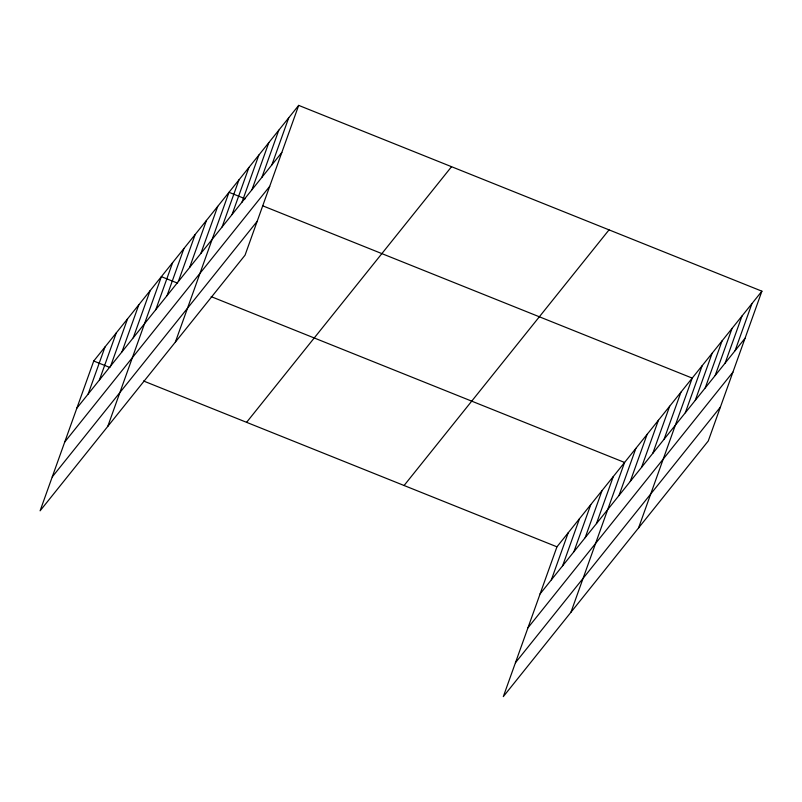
<?xml version="1.0" encoding="UTF-8"?>
<svg xmlns="http://www.w3.org/2000/svg" width="802" height="802" viewBox="0 0 802 802"><rect width="100%" height="100%" fill="white"/><g stroke="black" fill="none" stroke-linecap="round" stroke-linejoin="round"><path stroke-width="1.2" d="M298.685 105.383L93.734 361.02L40.1 510.814L245.051 255.176L298.685 105.383L761.9 291.186L708.266 440.98L503.315 696.617L556.949 546.824L761.9 291.186M88.15 394.053L105.012 346.955M99.418 379.988L116.28 332.9M110.696 365.933L127.558 318.835M121.964 351.867L138.826 304.78M133.232 337.812L150.094 290.715M107.739 426.453L161.372 276.66L177.583 283.156M155.778 309.692L172.641 262.595M167.057 295.627L183.919 248.54M178.325 281.572L195.187 234.475M189.603 267.507L206.465 220.42M200.871 253.452L217.733 206.355M175.367 342.093L229.001 192.3L245.222 198.796M222.094 226.976L238.956 179.879M232.049 214.555L248.911 167.468M242.004 202.144L258.866 155.047M251.958 189.723L268.82 142.626M261.913 177.312L278.775 130.215M271.868 164.891L288.73 117.794M551.355 579.856L568.217 532.759M562.633 565.791L579.495 518.704M573.901 551.736L590.763 504.638M585.169 537.671L602.041 490.583M596.447 523.616L613.309 476.518M570.944 612.257L624.578 462.463L211.167 296.63M618.994 495.496L635.856 448.398M630.262 481.431L647.124 434.343M641.54 467.376L658.402 420.278M652.808 453.31L669.67 406.223M664.086 439.255L680.948 392.158M638.582 527.896L692.216 378.103L262.585 205.763M685.309 412.779L702.171 365.682M695.264 400.358L712.126 353.261M705.219 387.947L722.081 340.85M715.173 375.526L732.036 328.429M725.128 363.105L741.99 316.018M735.083 350.695L751.945 303.597M76.872 408.118L281.823 152.47M64.741 442.002L269.693 186.365M52.24 476.929L257.191 221.292M246.595 422.333L451.546 166.696M404.088 485.501L609.039 229.863M540.087 593.911L745.038 338.274M527.947 627.806L732.898 372.168M515.445 662.723L720.396 407.085M93.734 361.02L109.944 367.517M143.528 380.99L556.949 546.824"/></g></svg>
